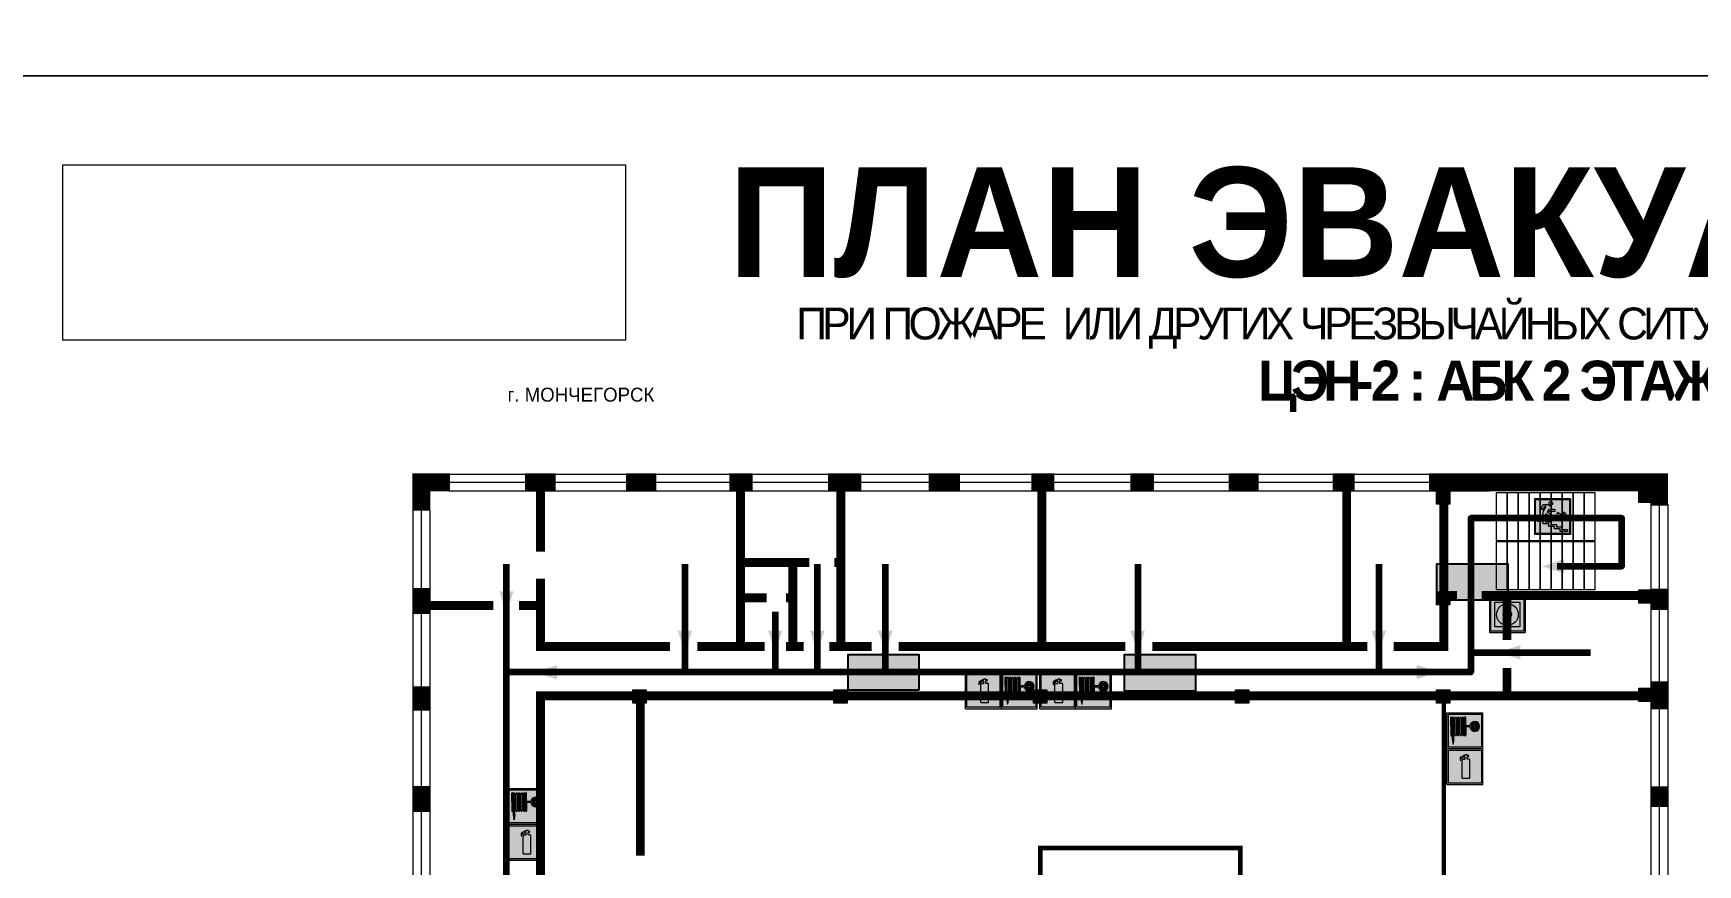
# Model space of a CAD drawing. Header units: millimetres. Extents: x 13810 to 67229, y 12374 to 21950.
# Drawn here: x 23552.6 to 23887.1, y 14387.2 to 14554.2 of the extents above; entities that cross this region are included whole.
import ezdxf

# ---------------------------------------------------------------- set-up
doc = ezdxf.new("R2010")
doc.units = ezdxf.units.MM
doc.layers.add('План_Штампы', color=7, linetype='Continuous')
doc.styles.add('обычный', font='arial.ttf')
picture_1 = doc.add_image_def('image1.jpg', size_in_pixel=(337, 105))

# ---------------------------------------------------------------- blocks, each defined once
blk = doc.blocks.new('вниз')
at = {"lineweight": 0, "true_color": 0xffffff}
h = blk.add_hatch(color=7, dxfattribs=at)
h.dxf.hatch_style = 1
h.paths.add_polyline_path([(40994.51, -4472.22), (40986.51, -4472.22), (40986.51, -4480.22), (40994.51, -4480.22)])
h.paths.add_polyline_path([(40994.31, -4472.42), (40994.31, -4480.01), (40986.71, -4480.01), (40986.71, -4472.42)], flags=16)
h.paths.add_polyline_path([(40988.43, -4473.53), (40989.43, -4473.53), (40990.19, -4473.96), (40990.19, -4474.6), (40991, -4474.6), (40991, -4475.06), (40989.73, -4475.06), (40989.73, -4474.46), (40989.3, -4475.18), (40990.17, -4475.7), (40990.17, -4477.11), (40989.63, -4477.11), (40989.63, -4476.01), (40988.94, -4475.59), (40988.94, -4476.46), (40988.94, -4476.46), (40987.47, -4476.46), (40987.26, -4476.46), (40987.26, -4475.92), (40988.4, -4475.92), (40988.4, -4475.2), (40989.1, -4473.99), (40988.66, -4473.99), (40988.24, -4474.7), (40987.86, -4474.47), (40988.41, -4473.56)], flags=0)
h.paths.add_polyline_path([(40990.55, -4473.29, -1), (40989.69, -4473.29, -1)], flags=0)
h.paths.add_polyline_path([(40988.85, -4476.89), (40988.85, -4477.43), (40990.1, -4477.43), (40990.1, -4477.99), (40991.34, -4477.99), (40991.34, -4478.54), (40992.59, -4478.54), (40992.59, -4479.09), (40993.83, -4479.09), (40993.83, -4479.52), (40992.17, -4479.52), (40992.17, -4478.97), (40990.91, -4478.97), (40990.91, -4478.41), (40989.68, -4478.41), (40989.68, -4477.86), (40988.43, -4477.86), (40988.43, -4477.31), (40987.6, -4477.31), (40987.18, -4477.31), (40987.18, -4476.89)], flags=0)
h.paths.add_polyline_path([(40991.61, -4475.33), (40993.12, -4476.2), (40992.9, -4475.27), (40993.48, -4475.6), (40993.83, -4476.88), (40992.56, -4477.22), (40991.97, -4476.88), (40992.9, -4476.61), (40991.38, -4475.74), (40991.58, -4475.39)], flags=0)
h.paths.add_polyline_path([(40990.19, -4473.96), (40989.43, -4473.53), (40988.43, -4473.53), (40988.41, -4473.56), (40987.86, -4474.47), (40988.24, -4474.7), (40988.66, -4473.99), (40989.1, -4473.99), (40988.4, -4475.2), (40988.4, -4475.92), (40987.26, -4475.92), (40987.26, -4476.46), (40987.47, -4476.46), (40988.94, -4476.46), (40988.94, -4476.27), (40988.94, -4475.59), (40989.63, -4476.01), (40989.63, -4477.11), (40990.17, -4477.11), (40990.17, -4475.7), (40989.3, -4475.18), (40989.73, -4474.46), (40989.73, -4475.06), (40991, -4475.06), (40991, -4474.6), (40990.19, -4474.6)], flags=0)
h.paths.add_polyline_path([(40990.55, -4473.29, 1), (40989.69, -4473.29, 1)], flags=0)
h.paths.add_polyline_path([(40991.61, -4475.33), (40991.58, -4475.39), (40991.38, -4475.74), (40992.9, -4476.61), (40991.97, -4476.88), (40992.56, -4477.22), (40993.83, -4476.88), (40993.48, -4475.6), (40992.9, -4475.27), (40993.12, -4476.2)], flags=0)
h.paths.add_polyline_path([(40990.1, -4477.43), (40988.85, -4477.43), (40988.85, -4476.89), (40987.18, -4476.89), (40987.18, -4477.31), (40987.6, -4477.31), (40988.43, -4477.31), (40988.43, -4477.86), (40989.68, -4477.86), (40989.68, -4478.41), (40990.91, -4478.41), (40990.91, -4478.97), (40992.17, -4478.97), (40992.17, -4479.52), (40993.83, -4479.52), (40993.83, -4479.09), (40992.59, -4479.09), (40992.59, -4478.54), (40991.34, -4478.54), (40991.34, -4477.99), (40990.1, -4477.99)], flags=0)
at = {"lineweight": 0}
h = blk.add_hatch(color=126, dxfattribs=at)
h.dxf.hatch_style = 1
h.paths.add_polyline_path([(40994.31, -4472.42), (40986.71, -4472.42), (40986.71, -4480.01), (40994.31, -4480.01)])
h.paths.add_polyline_path([(40988.43, -4473.53), (40989.43, -4473.53), (40990.19, -4473.96), (40990.19, -4474.6), (40991, -4474.6), (40991, -4475.06), (40989.73, -4475.06), (40989.73, -4474.46), (40989.3, -4475.18), (40990.17, -4475.7), (40990.17, -4477.11), (40989.63, -4477.11), (40989.63, -4476.01), (40988.94, -4475.59), (40988.94, -4476.46), (40988.94, -4476.46), (40987.47, -4476.46), (40987.26, -4476.46), (40987.26, -4475.92), (40988.4, -4475.92), (40988.4, -4475.2), (40989.1, -4473.99), (40988.66, -4473.99), (40988.24, -4474.7), (40987.86, -4474.47), (40988.41, -4473.56)], flags=16)
h.paths.add_polyline_path([(40990.55, -4473.29, -1), (40989.69, -4473.29, -1)], flags=16)
h.paths.add_polyline_path([(40988.85, -4476.89), (40988.85, -4477.43), (40990.1, -4477.43), (40990.1, -4477.99), (40991.34, -4477.99), (40991.34, -4478.54), (40992.59, -4478.54), (40992.59, -4479.09), (40993.83, -4479.09), (40993.83, -4479.52), (40992.17, -4479.52), (40992.17, -4478.97), (40990.91, -4478.97), (40990.91, -4478.41), (40989.68, -4478.41), (40989.68, -4477.86), (40988.43, -4477.86), (40988.43, -4477.31), (40987.6, -4477.31), (40987.18, -4477.31), (40987.18, -4476.89)], flags=16)
h.paths.add_polyline_path([(40991.61, -4475.33), (40993.12, -4476.2), (40992.9, -4475.27), (40993.48, -4475.6), (40993.83, -4476.88), (40992.56, -4477.22), (40991.97, -4476.88), (40992.9, -4476.61), (40991.38, -4475.74), (40991.58, -4475.39)], flags=16)
at = {"lineweight": 0, "true_color": 0xffffff}
h = blk.add_hatch(color=7, dxfattribs=at)
h.dxf.hatch_style = 1
h.paths.add_polyline_path([(40989.73, -4474.46), (40989.73, -4475.06), (40991, -4475.06), (40991, -4474.6), (40990.19, -4474.6), (40990.19, -4473.96), (40989.43, -4473.53), (40988.43, -4473.53), (40988.41, -4473.56), (40987.86, -4474.47), (40988.24, -4474.7), (40988.66, -4473.99), (40989.1, -4473.99), (40988.4, -4475.2), (40988.4, -4475.92), (40987.26, -4475.92), (40987.26, -4476.46), (40987.47, -4476.46), (40988.94, -4476.46), (40988.94, -4475.59), (40989.63, -4476.01), (40989.63, -4477.11), (40990.17, -4477.11), (40990.17, -4475.7), (40989.3, -4475.18)])
h.paths.add_polyline_path([(40989.69, -4473.29, 1), (40990.55, -4473.29, 1)])
h.paths.add_polyline_path([(40991.61, -4475.33), (40991.58, -4475.39), (40991.38, -4475.74), (40992.9, -4476.61), (40991.97, -4476.88), (40992.56, -4477.22), (40993.83, -4476.88), (40993.48, -4475.6), (40992.9, -4475.27), (40993.12, -4476.2)])
h.paths.add_polyline_path([(40990.1, -4477.43), (40988.85, -4477.43), (40988.85, -4476.89), (40987.18, -4476.89), (40987.18, -4477.31), (40987.6, -4477.31), (40988.43, -4477.31), (40988.43, -4477.86), (40989.68, -4477.86), (40989.68, -4478.41), (40990.91, -4478.41), (40990.91, -4478.97), (40992.17, -4478.97), (40992.17, -4479.52), (40993.83, -4479.52), (40993.83, -4479.09), (40992.59, -4479.09), (40992.59, -4478.54), (40991.34, -4478.54), (40991.34, -4477.99), (40990.1, -4477.99)])
at = {"color": 126, "lineweight": 0}
for points in [[(40986.51, -4472.22), (40994.51, -4472.22), (40994.51, -4480.22), (40986.51, -4480.22)], [(40986.71, -4472.42), (40994.31, -4472.42), (40994.31, -4480.01), (40986.71, -4480.01)]]:
    blk.add_lwpolyline(points, close=True, dxfattribs=at)
for points in [[(40987.47, -4476.46), (40987.26, -4476.46), (40987.26, -4475.92), (40988.4, -4475.92), (40988.4, -4475.2), (40989.1, -4473.99), (40988.66, -4473.99), (40988.24, -4474.7), (40987.86, -4474.47), (40988.41, -4473.56), (40988.43, -4473.53), (40989.43, -4473.53), (40990.19, -4473.96), (40990.19, -4474.6), (40991, -4474.6), (40991, -4475.06), (40989.73, -4475.06), (40989.73, -4474.46), (40989.3, -4475.18), (40990.17, -4475.7), (40990.17, -4477.11), (40989.63, -4477.11), (40989.63, -4476.01), (40988.94, -4475.59), (40988.94, -4476.46)], [(40987.6, -4477.31), (40987.18, -4477.31), (40987.18, -4476.89), (40988.85, -4476.89), (40988.85, -4477.43), (40990.1, -4477.43), (40990.1, -4477.99), (40991.34, -4477.99), (40991.34, -4478.54), (40992.59, -4478.54), (40992.59, -4479.09), (40993.83, -4479.09), (40993.83, -4479.52), (40992.17, -4479.52), (40992.17, -4478.97), (40990.91, -4478.97), (40990.91, -4478.41), (40989.68, -4478.41), (40989.68, -4477.86), (40988.43, -4477.86), (40988.43, -4477.31), (40987.6, -4477.31)], [(40987.47, -4476.46), (40988.94, -4476.46), (40988.94, -4476.27)], [(40991.58, -4475.39), (40991.38, -4475.74), (40992.9, -4476.61), (40991.97, -4476.88), (40992.56, -4477.22), (40993.83, -4476.88), (40993.48, -4475.6), (40992.9, -4475.27), (40993.12, -4476.2), (40991.61, -4475.33), (40991.58, -4475.39)]]:
    blk.add_lwpolyline(points, dxfattribs=at)
blk.add_circle((40990.12, -4473.29), 0.432, dxfattribs=at)
blk = doc.blocks.new('A$C32E8229D')
at = {"true_color": 0xffffff}
blk.add_hatch(color=7, dxfattribs=at).paths.add_polyline_path([(0, 0), (0, -8), (16, -8), (16, 0)])
h = blk.add_hatch(color=126)
h.paths.add_polyline_path([(0.2, -0.2), (15.8, -0.2), (15.8, -7.8), (0.2, -7.8)])
h.paths.add_polyline_path([(13.49, -2.05), (12.08, -2.05), (11.37, -2.63, 0.162397), (11.29, -2.84), (11.29, -3.63), (10.35, -3.63), (10.35, -4.05), (11.68, -4.05), (11.68, -3.48), (12.26, -4.28), (11.29, -5.1), (11.29, -6.78), (11.85, -6.78), (11.85, -5.44), (12.8, -4.64), (12.8, -5.94), (14.46, -5.94), (14.46, -5.39), (13.45, -5.39), (13.45, -3.97), (12.46, -2.59), (13.15, -2.59), (13.69, -3.34), (14.18, -3)], flags=16)
h.paths.add_polyline_path([(10.74, -1.82, 1), (11.8, -1.82, 1)], flags=16)
h.paths.add_polyline_path([(9.39, -3.59), (5.99, -3.59), (6.56, -3.03), (5.91, -3.03), (5.1, -3.83), (5.91, -4.64), (6.56, -4.64), (5.99, -4.09), (9.39, -4.09)], flags=16)
h.paths.add_polyline_path([(4.29, -1.08), (1.72, -1.08), (1.72, -6.6), (4.29, -6.6)], flags=16)
at = {"color": 126}
blk.add_lwpolyline([(16, -8), (0, -8), (0, 0), (16, 0)], close=True, dxfattribs=at)
blk = doc.blocks.new('A$C54414219')
at = {"true_color": 0xffffff}
h = blk.add_hatch(color=7, dxfattribs=at)
h.paths.add_polyline_path([(2.39, -9.45), (2.39, -18.3), (11.23, -18.3), (11.23, -9.45)], flags=0)
h.paths.add_polyline_path([(10.71, -13.87, -1), (2.92, -13.87, -1)], flags=0)
h.paths.add_polyline_path([(8.3, -13.87, -1), (5.33, -13.87, -1)], flags=0)
h.paths.add_polyline_path([(0.41, -7.47), (0.41, -20.27), (13.21, -20.27), (13.21, -7.47)])
h.paths.add_polyline_path([(0.92, -19.77), (12.71, -19.77), (12.71, -7.98), (0.92, -7.98)], flags=16)
h.paths.add_polyline_path([(11.23, -9.45), (11.23, -18.3), (2.39, -18.3), (2.39, -9.45)], flags=0)
at = {"lineweight": 5}
h = blk.add_hatch(color=242, dxfattribs=at)
h.paths.add_polyline_path([(12.71, -7.98), (0.92, -7.98), (0.92, -19.77), (12.71, -19.77)])
h.paths.add_polyline_path([(11.23, -18.3), (2.39, -18.3), (2.39, -9.45), (11.23, -9.45)], flags=16)
h.paths.add_polyline_path([(10.71, -13.87, -1), (2.92, -13.87, -1)], flags=0)
h.paths.add_polyline_path([(8.3, -13.87, -1), (5.33, -13.87, -1)], flags=0)
at = {"true_color": 0xffffff}
h = blk.add_hatch(color=7, dxfattribs=at)
h.paths.add_polyline_path([(2.39, -9.45), (2.39, -18.3), (11.23, -18.3), (11.23, -9.45)])
h.paths.add_polyline_path([(10.71, -13.87, -1), (2.92, -13.87, -1)], flags=16)
h.paths.add_polyline_path([(8.3, -13.87, -1), (5.33, -13.87, -1)], flags=0)
at = {"lineweight": 5}
h = blk.add_hatch(color=242, dxfattribs=at)
h.paths.add_polyline_path([(2.92, -13.87, 1), (10.71, -13.87, 1)])
h.paths.add_polyline_path([(8.3, -13.87, -1), (5.33, -13.87, -1)], flags=16)
at = {"color": 242, "lineweight": 5}
for p, q in [((0.41, -20.27), (0.41, -7.47)), ((0.41, -7.47), (13.21, -7.47)), ((0.41, -7.47), (13.21, -7.47)), ((13.21, -20.27), (13.21, -7.47)), ((0.41, -20.27), (13.21, -20.27))]:
    blk.add_line(p, q, dxfattribs=at)
for points in [[(0.92, -7.98), (12.71, -7.98), (12.71, -19.77), (0.92, -19.77)], [(2.39, -9.45), (11.23, -9.45), (11.23, -18.3), (2.39, -18.3)]]:
    blk.add_lwpolyline(points, close=True, dxfattribs=at)
for radius in [3.89, 1.49]:
    blk.add_circle((6.81, -13.87), radius, dxfattribs=at)
blk = doc.blocks.new('A$C7B4425F7')
at = {"true_color": 0xffffff}
blk.add_hatch(color=7, dxfattribs=at).paths.add_polyline_path([(0, 0), (-16, 0), (-16, -8), (0, -8)])
h = blk.add_hatch(color=126)
h.paths.add_polyline_path([(-0.2, -0.2), (-15.8, -0.2), (-15.8, -7.8), (-0.2, -7.8)])
h.paths.add_polyline_path([(-11.76, -2.03), (-11.76, -3.66), (-11.17, -3.66, -0.568275), (-11.17, -6.18), (-12.58, -6.18), (-12.58, -2.03)], flags=16)
h.paths.add_polyline_path([(-13.33, -4.12, -0.495768), (-13.59, -6.18), (-15.03, -6.18), (-15.03, -2.03), (-13.59, -2.03, -0.487973)], flags=16)
h.paths.add_polyline_path([(-10.25, -2.03), (-9.48, -2.03), (-9.48, -6.18), (-10.25, -6.18)], flags=16)
h.paths.add_polyline_path([(-13.84, -3.69), (-14.24, -3.69), (-14.24, -3.03), (-13.9, -3.03, -0.692621)], flags=0)
h.paths.add_polyline_path([(-9.15, -2.03), (-8.4, -2.03), (-8.04, -3.07), (-7.68, -2.03), (-6.93, -2.03), (-7.64, -4.1), (-6.93, -6.18), (-7.68, -6.18), (-8.04, -5.14), (-8.4, -6.18), (-9.15, -6.18), (-8.44, -4.1)], flags=16)
h.paths.add_polyline_path([(-11.76, -4.46), (-11.42, -4.46, -0.692621), (-11.36, -5.12), (-11.76, -5.12)], flags=0)
h.paths.add_polyline_path([(-13.9, -5.2), (-14.24, -5.2), (-14.24, -4.55), (-13.84, -4.55, -0.708038)], flags=0)
edge = h.paths.add_edge_path(flags=16)
edge.add_ellipse((-5.51, -4.08), major_axis=(0, 2.05), ratio=0.586184, start_angle=0, end_angle=360)
edge = h.paths.add_edge_path(flags=0)
edge.add_ellipse((-5.51, -4.08), major_axis=(0, 1.14), ratio=0.454828, start_angle=0, end_angle=360)
h.paths.add_polyline_path([(-4.13, -4.96, 0.377264), (-3.48, -4.52, 0.0555), (-3.16, -2.03), (-1.66, -2.03), (-1.66, -4.96), (-0.96, -4.96), (-0.96, -7.01), (-1.75, -7.01), (-1.75, -6.18), (-3.3, -6.18), (-3.3, -7.02), (-4.13, -7.02)], flags=16)
h.paths.add_polyline_path([(-2.73, -2.91), (-2.28, -2.91), (-2.28, -4.96), (-3.05, -4.96, 0.079136)], flags=0)
at = {"color": 126}
blk.add_lwpolyline([(-16, -8), (0, -8), (0, 0), (-16, 0)], close=True, dxfattribs=at)
blk = doc.blocks.new('A$C3AD82952')
at = {"true_color": 0xf5f5ff}
h = blk.add_hatch(color=7, dxfattribs=at)
h.dxf.hatch_style = 1
h.paths.add_polyline_path([(8.21, 8.73, 0.414214), (7.89, 9.05), (7.22, 9.05), (7.22, 9.92), (7.59, 9.92, 1), (7.57, 10.36), (7.22, 10.36), (7.22, 10.6), (6.43, 10.6), (6.43, 10.36), (6.01, 10.36), (4.74, 9.59), (4.74, 8.69), (4.98, 8.73), (4.98, 9.26), (6.12, 9.91), (6.43, 9.91), (6.43, 9.05), (5.76, 9.05, 0.414214), (5.44, 8.73), (5.44, 2.2), (8.21, 2.2)], flags=0)
h.paths.add_polyline_path([(12.8, 12.8), (0, 12.8), (0, 0), (12.8, 0)])
h.paths.add_polyline_path([(0.51, 12.29), (12.29, 12.29), (12.29, 0.51), (0.51, 0.51)], flags=16)
h.paths.add_polyline_path([(4.74, 9.59), (6.01, 10.36), (6.43, 10.36), (6.43, 10.6), (7.22, 10.6), (7.22, 10.36), (7.59, 10.36, -0.94586), (7.59, 9.92), (7.22, 9.92), (7.22, 9.05), (7.89, 9.05, -0.414214), (8.21, 8.73), (8.21, 2.2), (5.44, 2.2), (5.44, 8.73, -0.414214), (5.76, 9.05), (6.43, 9.05), (6.43, 9.91), (6.12, 9.91), (4.98, 9.26), (4.98, 8.73), (4.74, 8.69)], flags=0)
h = blk.add_hatch(color=242)
h.dxf.hatch_style = 1
h.paths.add_polyline_path([(12.29, 12.29), (0.51, 12.29), (0.51, 0.51), (12.29, 0.51)])
h.paths.add_polyline_path([(4.74, 8.69), (4.74, 9.59), (6.01, 10.36), (6.43, 10.36), (6.43, 10.6), (7.22, 10.6), (7.22, 10.36), (7.59, 10.36, -0.94586), (7.59, 9.92), (7.22, 9.92), (7.22, 9.05), (7.89, 9.05, -0.414214), (8.21, 8.73), (8.21, 2.2), (5.44, 2.2), (5.44, 8.73, -0.414214), (5.76, 9.05), (6.43, 9.05), (6.43, 9.91), (6.12, 9.91), (4.98, 9.26), (4.98, 8.73)], flags=16)
h = blk.add_hatch(color=7, dxfattribs=at)
h.dxf.hatch_style = 1
h.paths.add_polyline_path([(8.21, 8.73, 0.414214), (7.89, 9.05), (7.22, 9.05), (7.22, 9.92), (7.59, 9.92, 1), (7.57, 10.36), (7.22, 10.36), (7.22, 10.6), (6.43, 10.6), (6.43, 10.36), (6.01, 10.36), (4.74, 9.59), (4.74, 8.69), (4.98, 8.73), (4.98, 9.26), (6.12, 9.91), (6.43, 9.91), (6.43, 9.05), (5.76, 9.05, 0.414214), (5.44, 8.73), (5.44, 2.2), (8.21, 2.2)])
at = {"color": 242, "lineweight": 5}
for p, q in [((0, 0), (0, 12.8)), ((0, 12.8), (12.8, 12.8)), ((12.8, 0), (12.8, 12.8)), ((6.01, 10.36), (4.74, 9.59)), ((4.74, 9.59), (4.74, 8.69)), ((4.74, 8.69), (4.98, 8.73)), ((4.98, 9.26), (6.12, 9.91)), ((4.98, 8.73), (4.98, 9.26)), ((5.44, 2.2), (5.44, 8.73)), ((5.76, 9.05), (6.43, 9.05)), ((6.01, 10.36), (6.43, 10.36)), ((6.12, 9.91), (6.43, 9.91)), ((7.22, 10.6), (6.43, 10.6)), ((6.43, 10.6), (6.43, 10.36)), ((6.43, 9.91), (6.43, 9.05)), ((7.22, 10.36), (7.22, 10.6)), ((7.59, 10.36), (7.22, 10.36)), ((7.22, 9.05), (7.22, 9.92)), ((7.59, 9.92), (7.22, 9.92)), ((7.89, 9.05), (7.22, 9.05)), ((8.21, 2.2), (8.21, 8.73)), ((0, 0), (12.8, 0)), ((5.44, 2.2), (8.21, 2.2))]:
    blk.add_line(p, q, dxfattribs=at)
blk.add_lwpolyline([(0.51, 12.29), (12.29, 12.29), (12.29, 0.51), (0.51, 0.51)], close=True, dxfattribs=at)
for centre, radius, start, end in [((5.76, 8.73), 0.32, 90, 180), ((7.58, 10.14), 0.223, 273.18746, 86.81254), ((7.89, 8.73), 0.32, 0, 90)]:
    blk.add_arc(centre, radius, start, end, dxfattribs=at)
blk = doc.blocks.new('A$C37112FD5')
at = {"true_color": 0xf5f5ff}
h = blk.add_hatch(color=7, dxfattribs=at)
h.dxf.hatch_style = 1
h.paths.add_polyline_path([(12.8, -7.4), (0, -7.4), (0, -20.2), (12.8, -20.2)])
h.paths.add_polyline_path([(12.29, -7.91), (12.29, -19.69), (0.51, -19.69), (0.51, -7.91)], flags=16)
h.paths.add_polyline_path([(4.98, -9.04, -0.42597), (5.17, -9.22), (5.17, -12.25), (5.17, -15.29, -0.432244), (4.98, -15.47), (4.83, -15.47, -0.42597), (4.64, -15.29), (4.64, -12.25), (4.64, -9.22, -0.432244), (4.83, -9.04)], flags=0)
h.paths.add_polyline_path([(4.28, -9.22), (4.28, -12.25), (4.28, -15.29, -0.432244), (4.09, -15.47), (3.94, -15.47, -0.42597), (3.75, -15.29), (3.75, -12.25), (3.75, -9.22, -0.432244), (3.94, -9.04), (4.09, -9.04, -0.42597)], flags=0)
h.paths.add_polyline_path([(5.72, -9.04), (5.87, -9.04, -0.42597), (6.06, -9.22), (6.06, -12.25), (6.06, -15.29, -0.432244), (5.87, -15.47), (5.72, -15.47, -0.42597), (5.53, -15.29), (5.53, -12.25), (5.53, -9.22, -0.432244)], flags=0)
h.paths.add_polyline_path([(6.42, -8.9), (6.5, -8.9, -0.42597), (6.69, -9.08), (6.69, -12.03), (8.21, -12.03, -15.824349), (8.21, -12.47), (6.69, -12.47), (6.69, -15.42, -0.432244), (6.5, -15.6), (6.42, -15.6)], flags=0)
h.paths.add_polyline_path([(3.39, -9.22), (3.39, -12.25), (3.39, -15.29, -0.432244), (3.2, -15.47), (3.05, -15.47, -0.42597), (2.85, -15.29), (2.85, -12.25), (2.85, -9.22, -0.432244), (3.05, -9.04), (3.2, -9.04, -0.42597)], flags=0)
h.paths.add_polyline_path([(2.5, -9.22), (2.5, -16.71), (1.96, -16.71), (1.96, -9.22, -0.432244), (2.15, -9.04), (2.31, -9.04, -0.42597)], flags=0)
h.paths.add_polyline_path([(1.61, -8.9), (1.61, -15.6), (1.57, -15.6, -0.42597), (1.37, -15.42), (1.37, -12.03), (1.37, -9.09, -0.432244), (1.57, -8.9)], flags=0)
h.paths.add_polyline_path([(9.76, -10.81), (9.76, -12.03), (8.49, -12.03, -0.336371)], flags=0)
h.paths.add_polyline_path([(8.49, -12.47), (9.76, -12.47), (9.76, -13.7, -0.336371)], flags=0)
h.paths.add_polyline_path([(10.11, -10.81, -0.336371), (11.38, -12.03), (10.11, -12.03)], flags=0)
h.paths.add_polyline_path([(10.11, -12.47), (11.38, -12.47, -0.336371), (10.11, -13.7)], flags=0)
h.paths.add_polyline_path([(2.5, -16.84), (2.5, -17.05), (1.97, -17.05), (1.97, -16.84)], flags=0)
h.paths.add_polyline_path([(2.5, -17.24, -0.033778), (2.24, -18.6, -0.033778), (1.97, -17.24)], flags=0)
h = blk.add_hatch(color=242)
h.dxf.hatch_style = 1
h.paths.add_polyline_path([(12.29, -7.91), (0.51, -7.91), (0.51, -19.69), (12.29, -19.69)])
h.paths.add_polyline_path([(6.42, -15.6), (6.42, -8.9), (6.5, -8.9, -0.42597), (6.69, -9.08), (6.69, -12.03), (8.21, -12.03, -15.824349), (8.21, -12.47), (6.69, -12.47), (6.69, -15.42, -0.432244), (6.5, -15.6)], flags=16)
h.paths.add_polyline_path([(5.87, -15.47), (5.72, -15.47, -0.42597), (5.53, -15.29), (5.53, -12.25), (5.53, -9.22, -0.432244), (5.72, -9.04), (5.87, -9.04, -0.42597), (6.06, -9.22), (6.06, -12.25), (6.06, -15.29, -0.432244)], flags=16)
h.paths.add_polyline_path([(4.98, -15.47), (4.83, -15.47, -0.42597), (4.64, -15.29), (4.64, -12.25), (4.64, -9.22, -0.432244), (4.83, -9.04), (4.98, -9.04, -0.42597), (5.17, -9.22), (5.17, -12.25), (5.17, -15.29, -0.432244)], flags=16)
h.paths.add_polyline_path([(4.09, -15.47), (3.94, -15.47, -0.42597), (3.75, -15.29), (3.75, -12.25), (3.75, -9.22, -0.432244), (3.94, -9.04), (4.09, -9.04, -0.42597), (4.28, -9.22), (4.28, -12.25), (4.28, -15.29, -0.432244)], flags=16)
h.paths.add_polyline_path([(3.2, -15.47), (3.05, -15.47, -0.42597), (2.85, -15.29), (2.85, -12.25), (2.85, -9.22, -0.432244), (3.05, -9.04), (3.2, -9.04, -0.42597), (3.39, -9.22), (3.39, -12.25), (3.39, -15.29, -0.432244)], flags=16)
h.paths.add_polyline_path([(2.5, -17.05), (1.97, -17.05), (1.97, -16.84), (2.5, -16.84)], flags=16)
h.paths.add_polyline_path([(2.5, -17.24, -0.033778), (2.24, -18.6, -0.033778), (1.97, -17.24)], flags=16)
h.paths.add_polyline_path([(2.5, -16.71), (1.96, -16.71), (1.96, -9.22, -0.432244), (2.15, -9.04), (2.31, -9.04, -0.42597), (2.5, -9.22)], flags=16)
h.paths.add_polyline_path([(1.61, -15.6), (1.57, -15.6, -0.42597), (1.37, -15.42), (1.37, -12.03), (1.37, -9.09, -0.432244), (1.57, -8.9), (1.61, -8.9)], flags=16)
h.paths.add_polyline_path([(8.49, -12.47), (9.76, -12.47), (9.76, -13.7, -0.336371)], flags=0)
h.paths.add_polyline_path([(10.11, -13.7), (10.11, -12.47), (11.38, -12.47, -0.336371)], flags=0)
h.paths.add_polyline_path([(8.49, -12.03, -0.336371), (9.76, -10.81), (9.76, -12.03)], flags=0)
h.paths.add_polyline_path([(10.11, -12.03), (10.11, -10.81, -0.336371), (11.38, -12.03)], flags=0)
h = blk.add_hatch(color=7, dxfattribs=at)
h.dxf.hatch_style = 1
h.paths.add_polyline_path([(1.61, -8.9), (1.57, -8.9, 0.432244), (1.37, -9.09), (1.37, -12.03), (1.37, -15.42, 0.42597), (1.57, -15.6), (1.61, -15.6)])
h.paths.add_polyline_path([(2.5, -9.22, 0.42597), (2.31, -9.04), (2.15, -9.04, 0.432244), (1.96, -9.22), (1.96, -16.71), (2.5, -16.71)])
h.paths.add_polyline_path([(2.5, -16.84), (1.97, -16.84), (1.97, -17.05), (2.5, -17.05)])
h.paths.add_polyline_path([(2.5, -17.24), (1.97, -17.24, 0.033778), (2.24, -18.6, 0.033778)])
h.paths.add_polyline_path([(3.39, -12.25), (3.39, -9.22, 0.42597), (3.2, -9.04), (3.05, -9.04, 0.432244), (2.85, -9.22), (2.85, -12.25), (2.85, -15.29, 0.42597), (3.05, -15.47), (3.2, -15.47, 0.432244), (3.39, -15.29)])
h.paths.add_polyline_path([(4.28, -12.25), (4.28, -9.22, 0.42597), (4.09, -9.04), (3.94, -9.04, 0.432244), (3.75, -9.22), (3.75, -12.25), (3.75, -15.29, 0.42597), (3.94, -15.47), (4.09, -15.47, 0.432244), (4.28, -15.29)])
h.paths.add_polyline_path([(5.17, -12.25), (5.17, -9.22, 0.42597), (4.98, -9.04), (4.83, -9.04, 0.432244), (4.64, -9.22), (4.64, -12.25), (4.64, -15.29, 0.42597), (4.83, -15.47), (4.98, -15.47, 0.432244), (5.17, -15.29)])
h.paths.add_polyline_path([(6.06, -12.25), (6.06, -9.22, 0.42597), (5.87, -9.04), (5.72, -9.04, 0.432244), (5.53, -9.22), (5.53, -12.25), (5.53, -15.29, 0.42597), (5.72, -15.47), (5.87, -15.47, 0.432244), (6.06, -15.29)])
h.paths.add_polyline_path([(6.69, -12.47), (8.21, -12.47, 15.824349), (8.21, -12.03), (6.69, -12.03), (6.69, -9.08, 0.42597), (6.5, -8.9), (6.42, -8.9), (6.42, -15.6), (6.5, -15.6, 0.432244), (6.69, -15.42)])
h.paths.add_polyline_path([(8.49, -12.47), (9.76, -12.47), (9.76, -13.7, -0.336371)], flags=16)
h.paths.add_polyline_path([(8.49, -12.03, -0.336371), (9.76, -10.81), (9.76, -12.03)], flags=16)
h.paths.add_polyline_path([(10.11, -12.47), (11.38, -12.47, -0.336371), (10.11, -13.7)], flags=16)
h.paths.add_polyline_path([(10.11, -12.03), (10.11, -10.81, -0.336371), (11.38, -12.03)], flags=16)
h = blk.add_hatch(color=242)
h.dxf.hatch_style = 1
h.paths.add_polyline_path([(9.76, -10.81, 0.336371), (8.49, -12.03), (9.76, -12.03)])
h.paths.add_polyline_path([(10.11, -10.81), (10.11, -12.03), (11.38, -12.03, 0.336371)])
h.paths.add_polyline_path([(11.38, -12.47), (10.11, -12.47), (10.11, -13.7, 0.336371)])
h.paths.add_polyline_path([(9.76, -12.47), (8.49, -12.47, 0.336371), (9.76, -13.7)])
at = {"color": 242, "lineweight": 5}
for p, q in [((0, -20.2), (0, -7.4)), ((0, -7.4), (12.8, -7.4)), ((1.37, -12.03), (1.37, -9.08)), ((1.57, -8.9), (1.61, -8.9)), ((1.61, -8.9), (1.61, -15.6)), ((1.96, -16.71), (1.96, -9.22)), ((2.15, -9.04), (2.31, -9.04)), ((2.5, -16.71), (2.5, -9.22)), ((2.85, -12.25), (2.85, -9.22)), ((3.05, -9.04), (3.2, -9.04)), ((3.39, -12.25), (3.39, -9.22)), ((3.75, -12.25), (3.75, -9.22)), ((3.94, -9.04), (4.09, -9.04)), ((4.28, -12.25), (4.28, -9.22)), ((4.64, -12.25), (4.64, -9.22)), ((4.83, -9.04), (4.98, -9.04)), ((5.17, -12.25), (5.17, -9.22)), ((5.53, -12.25), (5.53, -9.22)), ((5.72, -9.04), (5.87, -9.04)), ((6.06, -12.25), (6.06, -9.22)), ((6.42, -8.9), (6.42, -15.6)), ((6.5, -8.9), (6.42, -8.9)), ((6.69, -12.03), (6.69, -9.08)), ((9.76, -10.81), (9.76, -12.03)), ((10.11, -10.81), (10.11, -12.03)), ((12.8, -20.2), (12.8, -7.4)), ((1.37, -12.03), (1.37, -15.42)), ((1.57, -15.6), (1.61, -15.6)), ((1.96, -16.71), (2.5, -16.71)), ((1.97, -16.84), (2.5, -16.84)), ((1.97, -17.05), (1.97, -16.84)), ((2.5, -17.05), (1.97, -17.05)), ((1.97, -17.24), (2.5, -17.24)), ((2.5, -16.84), (2.5, -17.05)), ((2.85, -12.25), (2.85, -15.29)), ((3.05, -15.47), (3.2, -15.47)), ((3.39, -12.25), (3.39, -15.29)), ((3.75, -12.25), (3.75, -15.29)), ((3.94, -15.47), (4.09, -15.47)), ((4.28, -12.25), (4.28, -15.29)), ((4.64, -12.25), (4.64, -15.29)), ((4.83, -15.47), (4.98, -15.47)), ((5.17, -12.25), (5.17, -15.29)), ((5.53, -12.25), (5.53, -15.29)), ((5.72, -15.47), (5.87, -15.47)), ((6.06, -12.25), (6.06, -15.29)), ((6.42, -15.6), (6.5, -15.6)), ((8.21, -12.03), (6.69, -12.03)), ((8.21, -12.47), (6.69, -12.47)), ((6.69, -12.47), (6.69, -15.42)), ((9.76, -12.03), (8.49, -12.03)), ((9.76, -12.47), (8.49, -12.47)), ((9.76, -12.47), (9.76, -13.7)), ((11.38, -12.03), (10.11, -12.03)), ((11.38, -12.47), (10.11, -12.47)), ((10.11, -12.47), (10.11, -13.7)), ((0, -20.2), (12.8, -20.2))]:
    blk.add_line(p, q, dxfattribs=at)
blk.add_lwpolyline([(0.51, -7.91), (12.29, -7.91), (12.29, -19.69), (0.51, -19.69)], close=True, dxfattribs=at)
for centre, radius, start, end in [((1.56, -9.09), 0.182, 87.10267, 180.60715), ((2.15, -9.22), 0.182, 87.10267, 180.60715), ((2.32, -9.22), 0.182, 359.39285, 92.89733), ((3.04, -9.22), 0.182, 87.10267, 180.60715), ((3.21, -9.22), 0.182, 359.39285, 92.89733), ((3.93, -9.22), 0.182, 87.10267, 180.60715), ((4.1, -9.22), 0.182, 359.39285, 92.89733), ((4.82, -9.22), 0.182, 87.10267, 180.60715), ((4.99, -9.22), 0.182, 359.39285, 92.89733), ((5.71, -9.22), 0.182, 87.10267, 180.60715), ((5.88, -9.22), 0.182, 359.39285, 92.89733), ((6.51, -9.09), 0.182, 359.39285, 92.89733), ((9.93, -12.25), 1.74, 187.23185, 172.76815), ((9.93, -12.25), 1.46, 96.99266, 171.35851), ((9.93, -12.25), 1.46, 8.64149, 83.00734), ((1.56, -15.42), 0.182, 179.39285, 272.89733), ((12.17, -15.98), 10.27, 187.04098, 194.7793), ((-7.7, -15.98), 10.27, 345.2207, 352.95902), ((3.04, -15.29), 0.182, 179.39285, 272.89733), ((3.21, -15.29), 0.182, 267.10267, 0.60715), ((3.93, -15.29), 0.182, 179.39285, 272.89733), ((4.1, -15.29), 0.182, 267.10267, 0.60715), ((4.82, -15.29), 0.182, 179.39285, 272.89733), ((4.99, -15.29), 0.182, 267.10267, 0.60715), ((5.71, -15.29), 0.182, 179.39285, 272.89733), ((5.88, -15.29), 0.182, 267.10267, 0.60715), ((6.51, -15.42), 0.182, 267.10267, 0.60715), ((9.93, -12.25), 1.46, 188.64149, 263.00734), ((9.93, -12.25), 1.46, 276.99266, 351.35851)]:
    blk.add_arc(centre, radius, start, end, dxfattribs=at)

msp = doc.modelspace()

# ---------------------------------------------------------------- hatches: boundary and pattern name
at = {"lineweight": 0}
h = msp.add_hatch(color=256, dxfattribs=at)
h.dxf.hatch_style = 1
h.paths.add_polyline_path([(23837.25, 14459.64), (23837.25, 14462.31), (23834.58, 14462.31), (23834.58, 14459.64)])
h = msp.add_hatch(color=256, dxfattribs=at)
h.dxf.hatch_style = 1
h.paths.add_polyline_path([(23877.92, 14459.99), (23877.92, 14462.66), (23875.25, 14462.66), (23875.25, 14459.99)])
h = msp.add_hatch(color=256, dxfattribs=at)
h.dxf.hatch_style = 1
h.paths.add_polyline_path([(23837.25, 14439.4), (23837.25, 14442.07), (23834.58, 14442.07), (23834.58, 14439.4)])
h = msp.add_hatch(color=256, dxfattribs=at)
h.dxf.hatch_style = 1
h.paths.add_polyline_path([(23877.92, 14439.75), (23877.92, 14442.42), (23875.25, 14442.42), (23875.25, 14439.75)])
h = msp.add_hatch(color=256, dxfattribs=at)
h.dxf.hatch_style = 1
h.paths.add_polyline_path([(23675.77, 14419.68), (23675.77, 14422.35), (23673.1, 14422.35), (23673.1, 14419.68)])
h = msp.add_hatch(color=256, dxfattribs=at)
h.dxf.hatch_style = 1
h.paths.add_polyline_path([(23716.17, 14419.68), (23716.17, 14422.35), (23713.5, 14422.35), (23713.5, 14419.68)])
h = msp.add_hatch(color=256, dxfattribs=at)
h.dxf.hatch_style = 1
h.paths.add_polyline_path([(23756.27, 14419.68), (23756.27, 14422.35), (23753.6, 14422.35), (23753.6, 14419.68)])
h = msp.add_hatch(color=256, dxfattribs=at)
h.dxf.hatch_style = 1
h.paths.add_polyline_path([(23796.87, 14419.68), (23796.87, 14422.35), (23794.2, 14422.35), (23794.2, 14419.68)])
h = msp.add_hatch(color=256, dxfattribs=at)
h.dxf.hatch_style = 1
h.paths.add_polyline_path([(23837.25, 14419.68), (23837.25, 14422.35), (23834.58, 14422.35), (23834.58, 14419.68)])
h = msp.add_hatch(color=256, dxfattribs=at)
h.dxf.hatch_style = 1
h.paths.add_polyline_path([(23877.92, 14420.02), (23877.92, 14422.69), (23875.25, 14422.69), (23875.25, 14420.02)])

# ---------------------------------------------------------------- linework, layer by layer
at = {"color": 126, "lineweight": 0, "true_color": 0x008754}
for points in [[(23537.02, 14940.63), (24137.02, 14940.63), (24137.02, 14545.63), (23537.02, 14545.63)], [(23537.02, 14545.63), (24137.02, 14545.63), (24137.02, 14150.63), (23537.02, 14150.63)]]:
    msp.add_lwpolyline(points, close=True, dxfattribs=at)
at = {"lineweight": 0}
for points, const_width in [([(23630.58, 14458.31), (23630.58, 14464.03), (23636.37, 14464.03)], 3.6), ([(23651.4, 14464.03), (23657.59, 14464.03)], 3.6), ([(23654.54, 14450.12), (23654.54, 14465.01)], 1.8), ([(23671.73, 14464.03), (23677.8, 14464.03)], 3.6), ([(23692.45, 14464.03), (23697.18, 14464.03)], 3.6), ([(23694.74, 14464.03), (23694.74, 14431.08)], 1.8), ([(23712.34, 14464.03), (23719.02, 14464.03)], 3.6), ([(23713.6, 14447.94), (23714.87, 14447.94), (23714.87, 14431.08), (23714.87, 14463.78)], 1.8), ([(23732.57, 14464.03), (23738.84, 14464.03)], 3.6), ([(23753.19, 14464.03), (23757.76, 14464.03)], 3.6), ([(23755.29, 14464.03), (23755.29, 14431.08)], 1.8), ([(23773.09, 14464.03), (23777.83, 14464.03)], 3.6), ([(23792.85, 14464.03), (23798.83, 14464.03)], 3.6), ([(23813.72, 14464.03), (23818.18, 14464.03)], 3.6), ([(23816.54, 14431.08), (23816.54, 14463.81)], 1.8), ([(23825.96, 14431.08), (23836.04, 14431.08), (23836.04, 14463.89)], 1.8), ([(23833.07, 14464.03), (23879.34, 14464.03), (23879.34, 14459.32)], 3.6), ([(23694.74, 14447.94), (23708.57, 14447.94)], 1.8), ([(23705.25, 14431.08), (23705.25, 14447.94)], 1.8), ([(23630.58, 14437.57), (23630.58, 14442.78)], 3.6), ([(23650.22, 14439.32), (23654.54, 14439.32), (23654.54, 14444.69)], 1.8), ([(23879.34, 14442.7), (23879.34, 14438.36)], 3.6), ([(23631.63, 14439.32), (23645.04, 14439.32)], 1.8), ([(23654.54, 14439.32), (23654.54, 14431.08), (23680.55, 14431.08)], 1.8), ([(23694.74, 14440.85), (23699.98, 14440.85)], 1.8), ([(23705.25, 14440.85), (23703.86, 14440.85)], 1.8), ([(23836.04, 14441.29), (23838.69, 14441.29)], 1.8), ([(23843.64, 14441.29), (23879.39, 14441.29)], 1.8), ([(23848.76, 14441.29), (23848.76, 14432.36)], 1.8), ([(23686.07, 14431.08), (23699.56, 14431.08)], 1.8), ([(23703.9, 14431.08), (23707.43, 14431.08)], 1.8), ([(23712.59, 14431.08), (23721.07, 14431.08)], 1.8), ([(23726.52, 14431.08), (23772.09, 14431.08)], 1.8), ([(23777.48, 14431.08), (23820.7, 14431.08)], 1.8), ([(23848.76, 14426.77), (23848.76, 14421.13), (23878.99, 14421.13), (23654.54, 14421.13), (23654.54, 14380.26), (23659.97, 14380.26), (23651.29, 14380.26)], 1.8), ([(23630.58, 14418.19), (23630.58, 14423.03)], 3.6), ([(23879.34, 14424.04), (23879.34, 14418.42)], 3.6), ([(23674.6, 14389.07), (23674.6, 14421.13)], 1.8), ([(23630.58, 14397.81), (23630.58, 14403.03)], 3.6), ([(23879.34, 14402.95), (23879.34, 14398.86)], 3.6)]:
    msp.add_lwpolyline(points, dxfattribs=dict(at, const_width=const_width))
for points in [[(23636.27, 14465.68), (23845.42, 14465.68)], [(23636.37, 14464.03), (23845.53, 14464.03)], [(23636.11, 14462.31), (23845.26, 14462.31)], [(23877.66, 14459.59), (23877.66, 14175.19)], [(23881.05, 14459.55), (23881.05, 14175.15)], [(23628.86, 14458.55), (23628.86, 14176.16)], [(23630.58, 14458.31), (23630.58, 14175.93)], [(23632.27, 14458.41), (23632.27, 14176.02)], [(23879.34, 14459.32), (23879.34, 14174.93)]]:
    msp.add_lwpolyline(points, dxfattribs=at)
for points in [[(23837.25, 14462.31), (23837.25, 14459.64), (23834.58, 14459.64), (23834.58, 14462.31)], [(23846.6, 14461.93), (23846.6, 14452.36), (23848.8, 14452.36), (23848.8, 14461.93)], [(23848.8, 14461.93), (23848.8, 14452.36), (23851.01, 14452.36), (23851.01, 14461.93)], [(23851.01, 14461.93), (23851.01, 14452.36), (23853.22, 14452.36), (23853.22, 14461.93)], [(23853.22, 14461.93), (23853.22, 14452.36), (23855.42, 14452.36), (23855.42, 14461.93)], [(23855.42, 14461.93), (23855.42, 14452.36), (23857.63, 14452.36), (23857.63, 14461.93)], [(23857.63, 14461.93), (23857.63, 14452.36), (23859.84, 14452.36), (23859.84, 14461.93)], [(23859.84, 14461.93), (23859.84, 14452.36), (23862.05, 14452.36), (23862.05, 14461.93)], [(23862.05, 14461.93), (23862.05, 14452.36), (23864.25, 14452.36), (23864.25, 14461.93)], [(23864.25, 14461.93), (23864.25, 14452.36), (23866.46, 14452.36), (23866.46, 14461.93)], [(23877.92, 14462.66), (23877.92, 14459.99), (23875.25, 14459.99), (23875.25, 14462.66)], [(23846.6, 14452.05), (23846.6, 14442.48), (23848.8, 14442.48), (23848.8, 14452.05)], [(23848.8, 14452.05), (23848.8, 14442.48), (23851.01, 14442.48), (23851.01, 14452.05)], [(23851.01, 14452.05), (23851.01, 14442.48), (23853.22, 14442.48), (23853.22, 14452.05)], [(23853.22, 14452.05), (23853.22, 14442.48), (23855.42, 14442.48), (23855.42, 14452.05)], [(23855.42, 14452.05), (23855.42, 14442.48), (23857.63, 14442.48), (23857.63, 14452.05)], [(23857.63, 14452.05), (23857.63, 14442.48), (23859.84, 14442.48), (23859.84, 14452.05)], [(23859.84, 14452.05), (23859.84, 14442.48), (23862.05, 14442.48), (23862.05, 14452.05)], [(23862.05, 14452.05), (23862.05, 14442.48), (23864.25, 14442.48), (23864.25, 14452.05)], [(23864.25, 14452.05), (23864.25, 14442.48), (23866.46, 14442.48), (23866.46, 14452.05)], [(23837.25, 14442.07), (23837.25, 14439.4), (23834.58, 14439.4), (23834.58, 14442.07)], [(23877.92, 14442.42), (23877.92, 14439.75), (23875.25, 14439.75), (23875.25, 14442.42)], [(23675.77, 14422.35), (23675.77, 14419.68), (23673.1, 14419.68), (23673.1, 14422.35)], [(23716.17, 14422.35), (23716.17, 14419.68), (23713.5, 14419.68), (23713.5, 14422.35)], [(23756.27, 14422.35), (23756.27, 14419.68), (23753.6, 14419.68), (23753.6, 14422.35)], [(23796.87, 14422.35), (23796.87, 14419.68), (23794.2, 14419.68), (23794.2, 14422.35)], [(23837.25, 14422.35), (23837.25, 14419.68), (23834.58, 14419.68), (23834.58, 14422.35)], [(23877.92, 14422.69), (23877.92, 14420.02), (23875.25, 14420.02), (23875.25, 14422.69)]]:
    msp.add_lwpolyline(points, close=True, dxfattribs=at)
at = {"color": 126, "lineweight": 100, "true_color": 0x008754}
for points in [[(23858.84, 14447.21), (23871.84, 14447.21), (23871.84, 14456.85), (23841.51, 14456.85), (23841.51, 14425.92), (23647.73, 14425.92), (23647.73, 14447.61)], [(23683.55, 14447.61), (23683.55, 14425.92)], [(23710.13, 14447.61), (23710.13, 14425.92)], [(23723.81, 14447.61), (23723.81, 14425.92)], [(23774.54, 14447.61), (23774.54, 14425.92)], [(23823, 14447.61), (23823, 14425.92)], [(23701.69, 14437.99), (23701.69, 14425.92)], [(23841.51, 14429.86), (23865.52, 14429.86)], [(23654.31, 14355.19), (23654.31, 14343.94), (23638.45, 14343.94), (23638.45, 14374.82), (23647.73, 14374.82), (23647.73, 14425.92)]]:
    msp.add_lwpolyline(points, dxfattribs=at)
at = {"lineweight": 100, "const_width": 0.9}
msp.add_lwpolyline([(23836.05, 14421.82), (23836.05, 14381.59)], dxfattribs=at)
at = {"lineweight": 0, "const_width": 0.9}
msp.add_lwpolyline([(23795.18, 14380.76), (23795.18, 14390.59), (23754.98, 14390.59), (23754.98, 14380.76)], close=True, dxfattribs=at)
at = {"layer": 'План_Штампы', "color": 126, "true_color": 0x008754}
for points in [[(23860.22, 14448.61), (23860.22, 14445.73), (23855.81, 14447.15)], [(23646.24, 14442.16), (23649.11, 14442.16), (23647.69, 14437.75)], [(23682.12, 14434.23), (23684.99, 14434.22), (23683.57, 14429.81)], [(23700.26, 14434.23), (23703.13, 14434.22), (23701.71, 14429.81)], [(23708.7, 14434.23), (23711.57, 14434.22), (23710.15, 14429.81)], [(23722.38, 14434.23), (23725.25, 14434.22), (23723.84, 14429.81)], [(23773.1, 14434.23), (23775.98, 14434.22), (23774.56, 14429.81)], [(23821.56, 14434.23), (23824.43, 14434.22), (23823.02, 14429.81)], [(23851.46, 14431.33), (23851.46, 14428.46), (23847.05, 14429.88)], [(23657.86, 14427.32), (23657.85, 14424.45), (23653.44, 14425.86)], [(23830.6, 14424.5), (23830.6, 14427.37), (23835.01, 14425.95)]]:
    msp.add_solid(points, dxfattribs=at)

# ---------------------------------------------------------------- block references
at = {"color": 126, "true_color": 0x008754, "xscale": 0.9, "yscale": 0.9, "zscale": 0.9}
msp.add_blockref('вниз', (-13033.53, 18485.75), dxfattribs=at)
at = {"xscale": 0.5625, "yscale": 0.5625, "zscale": 0.5625, "rotation": 270}
msp.add_blockref('A$C54414219', (23856.64, 14441.3), dxfattribs=at)
for name, p, xscale, yscale, zscale in [('A$C3AD82952', (23739.95, 14418.57), 0.5625, 0.5625, 0.5625), ('A$C37112FD5', (23747.15, 14429.93), 0.5624985604081303, 0.5624985604081303, 0.5624985604081303), ('A$C3AD82952', (23754.86, 14418.57), 0.5625, 0.5625, 0.5625), ('A$C37112FD5', (23762.06, 14429.93), 0.5624985604081303, 0.5624985604081303, 0.5624985604081303), ('A$C37112FD5', (23836.7, 14421.91), 0.5624985604081303, 0.5624985604081303, 0.5624985604081303), ('A$C3AD82952', (23836.7, 14403.35), 0.5625, 0.5625, 0.5625), ('A$C37112FD5', (23647.98, 14406.72), 0.5624985604081303, 0.5624985604081303, 0.5624985604081303), ('A$C3AD82952', (23647.98, 14388.16), 0.5625, 0.5625, 0.5625)]:
    msp.add_blockref(name, p, dxfattribs=dict(xscale=xscale, yscale=yscale, zscale=zscale))
at = {"layer": 'План_Штампы', "xscale": 0.9, "yscale": 0.9, "zscale": 0.9}
msp.add_blockref('A$C7B4425F7', (23849, 14447.6), dxfattribs=at)
at = {"layer": 'План_Штампы', "color": 126, "true_color": 0x008754, "xscale": 0.8910095811724809, "yscale": 0.8910095811724809, "zscale": 0.8910095811724809, "rotation": 359.9978653237144}
msp.add_blockref('A$C32E8229D', (23716.34, 14429.43), dxfattribs=at)
at = {"layer": 'План_Штампы', "color": 126, "true_color": 0x008754, "xscale": -0.9, "yscale": 0.9, "zscale": 0.9}
msp.add_blockref('A$C32E8229D', (23786.23, 14429.37), dxfattribs=at)

# ---------------------------------------------------------------- texts
at = {"lineweight": 0, "style": 'обычный'}
for s, insert, char_height, width, attachment_point in [('{\\fProxima Nova Rg|b1|i0|c204|p2;ПЛАН ЭВАКУАЦИИ}', (23692.35, 14527.29), 22, 493.8901, 1), ('\\pi-8.4,l8.4,t8.4;{\\fProxima Nova Rg|b0|i0|c204|p2;г. МОНЧЕГОРСК\\H1.1997x; }', (23662.66, 14481.61), 2.8, 126.6484, 5)]:
    msp.add_mtext(s, dxfattribs=dict(at, insert=insert, char_height=char_height, width=width, attachment_point=attachment_point))
at = {"color": 0, "lineweight": 0, "insert": (23843.41, 14499.3), "char_height": 8, "width": 449.2158, "attachment_point": 5, "style": 'обычный'}
msp.add_mtext('{\\fArial Black|b1|i0|c204|p34;\\H2x;\\T0.85;  \\fArial Narrow|b0|i0|c204|p34;\\H0.8x;\\W0.9;\\P\\fProxima Nova Rg|b0|i0|c204|p2;\\H0.5x;\\W1;\\C256;ПРИ ПОЖАРЕ  ИЛИ ДРУГИХ ЧРЕЗВЫЧАЙНЫХ СИТУАЦИЯХ  ИЗ ПОМЕЩЕНИЙ \\fProxima Nova Rg|b1|i0|c204|p2;\\H1.25x;\\P\\fProxima Nova Rg|b0|i0|c204|p2;\\H0.8x; \\fProxima Nova Rg|b1|i0|c204|p2;\\H1.25x;ЦЭН-2 : АБК 2 ЭТАЖ}', dxfattribs=at)

# ---------------------------------------------------------------- pictures from other files: only their frames are drawn
at = {"color": 7, "lineweight": 0, "true_color": 0xf5f5ff}
image = msp.add_image(picture_1, insert=(23558.51, 14492.54), size_in_units=(113.11, 35.24), dxfattribs=at)
image.dxf.flags = 7

doc.saveas('drawing.dxf')
